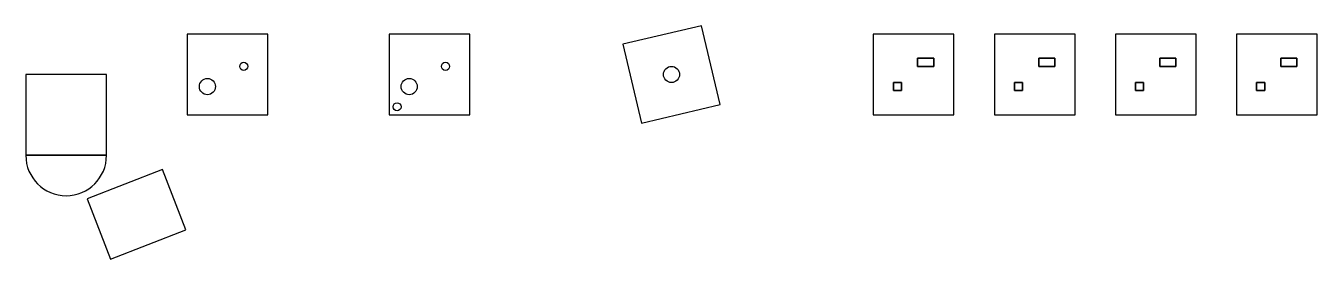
# Model space of a CAD drawing. Header units: millimetres. Extents: x 0 to 1600, y -128 to 160.
import ezdxf

# ---------------------------------------------------------------- set-up
doc = ezdxf.new("R2010")
doc.units = ezdxf.units.MM
for name, color, linetype in [('NDM_MIX_OPENING_0', 7, 'Continuous'), ('NDM_MIX_OPENING_1', 7, 'Continuous'), ('NDM_MIX_OPENING_2', 7, 'Continuous'), ('NDM_MIX_OPENING_3', 7, 'Continuous'), ('NDM_MIX_OUTER_0', 7, 'Continuous'), ('NDM_MIX_OUTER_1', 7, 'Continuous'), ('NDM_MIX_OUTER_2', 7, 'Continuous'), ('NDM_MIX_OUTER_3', 7, 'Continuous'), ('SP35_DEDUP_OPENING', 7, 'Continuous'), ('SP35_DEDUP_OUTER', 7, 'Continuous'), ('SP35_OUTER', 7, 'Continuous'), ('SP35_SAVED_CONTOURS', 30, 'Continuous')]:
    doc.layers.add(name, color=color, linetype=linetype)

msp = doc.modelspace()

# ---------------------------------------------------------------- linework, layer by layer
for points in [[(200, 50), (300, 50), (300, 150), (200, 150)], [(104.8, -128.4), (198.1, -92.2), (169.2, -17.6), (75.9, -53.8)]]:
    msp.add_lwpolyline(points, close=True)
msp.add_lwpolyline([(0, 0, 1), (100, 0)], format="xyb", close=True)
for centre, radius in [((270, 110), 5), ((520, 110), 5), ((225, 85), 10), ((475, 85), 10), ((460, 60), 5)]:
    msp.add_circle(centre, radius)
at = {"layer": 'NDM_MIX_OPENING_0'}
for points in [[(1105, 110), (1125, 110), (1125, 120), (1105, 120)], [(1075, 80), (1085, 80), (1085, 90), (1075, 90)]]:
    msp.add_lwpolyline(points, close=True, dxfattribs=at)
at = {"layer": 'NDM_MIX_OPENING_0', "color": 4}
for points in [[(1125, 110), (1105, 110), (1105, 120), (1125, 120)], [(1085, 80), (1075, 80), (1075, 90), (1085, 90)]]:
    msp.add_lwpolyline(points, close=True, dxfattribs=at)
at = {"layer": 'NDM_MIX_OPENING_1'}
for points in [[(1255, 110), (1275, 110), (1275, 120), (1255, 120)], [(1225, 80), (1235, 80), (1235, 90), (1225, 90)]]:
    msp.add_lwpolyline(points, close=True, dxfattribs=at)
at = {"layer": 'NDM_MIX_OPENING_1', "color": 4}
for points in [[(1275, 110), (1255, 110), (1255, 120), (1275, 120)], [(1235, 80), (1225, 80), (1225, 90), (1235, 90)]]:
    msp.add_lwpolyline(points, close=True, dxfattribs=at)
at = {"layer": 'NDM_MIX_OPENING_2'}
for points in [[(1405, 110), (1425, 110), (1425, 120), (1405, 120)], [(1375, 80), (1385, 80), (1385, 90), (1375, 90)]]:
    msp.add_lwpolyline(points, close=True, dxfattribs=at)
at = {"layer": 'NDM_MIX_OPENING_2', "color": 4}
for points in [[(1425, 110), (1405, 110), (1405, 120), (1425, 120)], [(1385, 80), (1375, 80), (1375, 90), (1385, 90)]]:
    msp.add_lwpolyline(points, close=True, dxfattribs=at)
at = {"layer": 'NDM_MIX_OPENING_3'}
for points in [[(1555, 110), (1575, 110), (1575, 120), (1555, 120)], [(1525, 80), (1535, 80), (1535, 90), (1525, 90)]]:
    msp.add_lwpolyline(points, close=True, dxfattribs=at)
at = {"layer": 'NDM_MIX_OPENING_3', "color": 4}
for points in [[(1575, 110), (1555, 110), (1555, 120), (1575, 120)], [(1535, 80), (1525, 80), (1525, 90), (1535, 90)]]:
    msp.add_lwpolyline(points, close=True, dxfattribs=at)
at = {"layer": 'NDM_MIX_OUTER_0'}
msp.add_lwpolyline([(1050, 50), (1150, 50), (1150, 150), (1050, 150)], close=True, dxfattribs=at)
at = {"layer": 'NDM_MIX_OUTER_0', "color": 30}
msp.add_lwpolyline([(1050, 50), (1150, 50), (1150, 150), (1050, 150)], close=True, dxfattribs=at)
at = {"layer": 'NDM_MIX_OUTER_1'}
msp.add_lwpolyline([(1200, 50), (1300, 50), (1300, 150), (1200, 150)], close=True, dxfattribs=at)
at = {"layer": 'NDM_MIX_OUTER_1', "color": 30}
msp.add_lwpolyline([(1200, 50), (1300, 50), (1300, 150), (1200, 150)], close=True, dxfattribs=at)
at = {"layer": 'NDM_MIX_OUTER_2'}
msp.add_lwpolyline([(1350, 50), (1450, 50), (1450, 150), (1350, 150)], close=True, dxfattribs=at)
at = {"layer": 'NDM_MIX_OUTER_2', "color": 30}
msp.add_lwpolyline([(1350, 50), (1450, 50), (1450, 150), (1350, 150)], close=True, dxfattribs=at)
at = {"layer": 'NDM_MIX_OUTER_3'}
msp.add_lwpolyline([(1500, 50), (1600, 50), (1600, 150), (1500, 150)], close=True, dxfattribs=at)
at = {"layer": 'NDM_MIX_OUTER_3', "color": 30}
msp.add_lwpolyline([(1500, 50), (1600, 50), (1600, 150), (1500, 150)], close=True, dxfattribs=at)
at = {"layer": 'SP35_DEDUP_OPENING', "color": 4}
msp.add_lwpolyline([(800, 110, -0.414214), (810, 100, -0.414214), (800, 90, -0.414214), (790, 100, -0.414214)], format="xyb", close=True, dxfattribs=at)
at = {"layer": 'SP35_DEDUP_OUTER', "color": 30}
msp.add_lwpolyline([(762.7, 39.9), (860.1, 62.7), (837.3, 160.1), (739.9, 137.3)], close=True, dxfattribs=at)
at = {"layer": 'SP35_OUTER'}
msp.add_lwpolyline([(450, 50), (550, 50), (550, 150), (450, 150)], close=True, dxfattribs=at)
at = {"layer": 'SP35_SAVED_CONTOURS'}
msp.add_lwpolyline([(0, 0), (100, 0), (100, 100), (0, 100)], close=True, dxfattribs=at)
at = {"layer": 'SP35_SAVED_CONTOURS', "color": 30}
msp.add_lwpolyline([(0, 0), (100, 0), (100, 100), (0, 100)], close=True, dxfattribs=at)
msp.add_lwpolyline([(0, 0), (100, 0), (100, 100), (0, 100)], close=True, dxfattribs=at)

doc.saveas('drawing.dxf')
